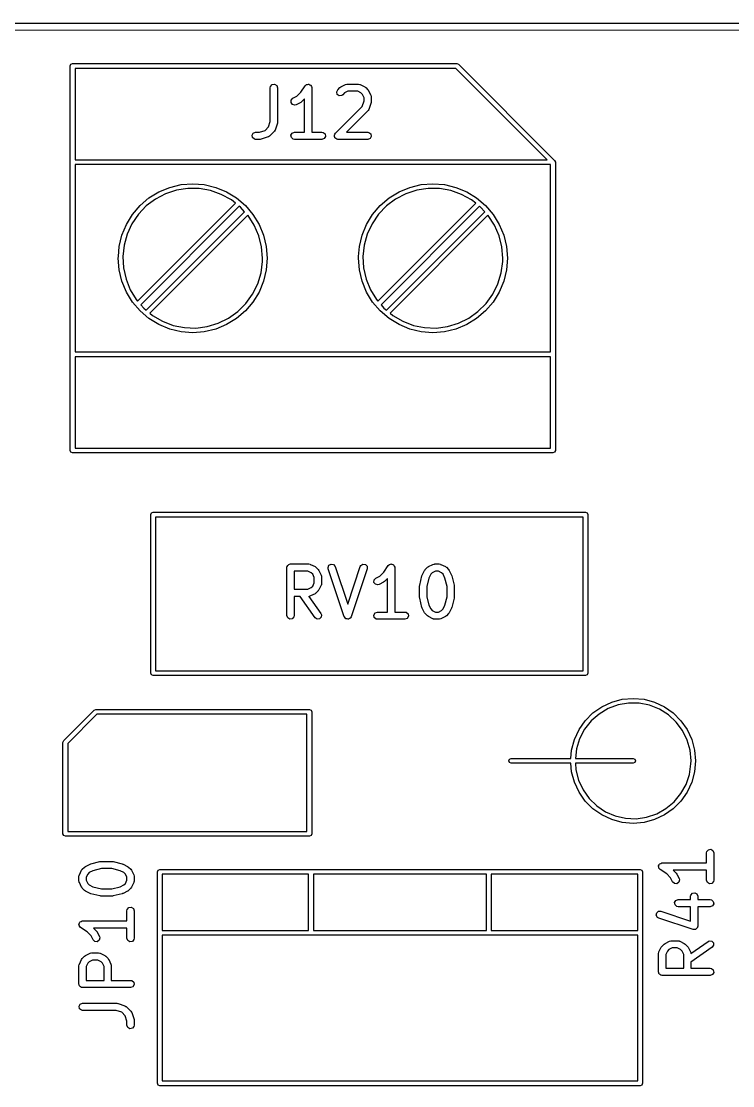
# Model space of a CAD drawing. Extents: x 10 to 287, y -200 to -10.
# Drawn here: x 170.9 to 185.71, y -58.83 to -36.68 of the extents above; entities that cross this region are included whole.
import ezdxf

# ---------------------------------------------------------------- set-up
doc = ezdxf.new("R2010")
doc.units = 0
doc.layers.add('BLACK', color=7, linetype='CONTINUOUS')

msp = doc.modelspace()

# ---------------------------------------------------------------- linework, layer by layer
at = {"layer": 'BLACK', "linetype": 'CONTINUOUS'}
for p, q in [((33.4913, -36.6809), (206.846, -36.7288)), ((206.771, -36.8788), (33.5663, -36.8309)), ((171.915, -37.611), (171.93, -37.5757)), ((171.915, -45.611), (171.915, -37.611)), ((171.93, -37.5757), (171.965, -37.561)), ((171.965, -37.561), (179.965, -37.561)), ((179.965, -37.561), (180, -37.5757)), ((180, -37.5757), (182, -39.5757)), ((172.015, -37.661), (172.015, -39.561)), ((179.944, -37.661), (172.015, -37.661)), ((181.844, -39.561), (179.944, -37.661)), ((176.08, -38.0634), (176.085, -38.0378)), ((176.08, -38.7655), (176.08, -38.0634)), ((176.085, -38.0378), (176.118, -37.9985)), ((176.118, -37.9985), (176.168, -37.9896)), ((176.168, -37.9896), (176.213, -38.0152)), ((176.213, -38.0152), (176.23, -38.0634)), ((176.23, -38.0634), (176.23, -38.7777)), ((176.716, -38.1585), (176.807, -38.0218)), ((176.807, -38.0218), (176.825, -38.003)), ((176.825, -38.003), (176.829, -38.0018)), ((176.829, -38.0018), (176.832, -37.9985)), ((176.832, -37.9985), (176.854, -37.9947)), ((176.854, -37.9947), (176.875, -37.9886)), ((176.875, -37.9886), (176.879, -37.9903)), ((176.879, -37.9903), (176.883, -37.9896)), ((176.883, -37.9896), (176.902, -38.0004)), ((176.902, -38.0004), (176.922, -38.0092)), ((176.922, -38.0092), (176.923, -38.0131)), ((176.923, -38.0131), (176.927, -38.0152)), ((176.927, -38.0152), (176.935, -38.0357)), ((176.935, -38.0357), (176.944, -38.0552)), ((176.944, -38.0552), (176.943, -38.0594)), ((176.943, -38.0594), (176.945, -38.0634)), ((176.945, -38.0634), (176.945, -38.9884)), ((177.483, -38.1056), (177.531, -38.058)), ((177.531, -38.058), (177.549, -38.0452)), ((177.549, -38.0452), (177.551, -38.044)), ((177.551, -38.044), (177.646, -37.9963)), ((177.646, -37.9963), (177.671, -37.9889)), ((177.671, -37.9889), (177.675, -37.99)), ((177.675, -37.99), (177.679, -37.9884)), ((177.679, -37.9884), (177.917, -37.9884)), ((177.917, -37.9884), (177.943, -37.9929)), ((177.943, -37.9929), (177.946, -37.9958)), ((177.946, -37.9958), (177.951, -37.9963)), ((177.951, -37.9963), (178.046, -38.044)), ((178.046, -38.044), (178.064, -38.0573)), ((178.064, -38.0573), (178.066, -38.058)), ((178.066, -38.058), (178.113, -38.1056)), ((176.515, -38.3193), (176.551, -38.2821)), ((176.551, -38.2821), (176.635, -38.2399)), ((176.635, -38.2399), (176.716, -38.1585)), ((176.795, -38.2921), (176.732, -38.3546)), ((176.795, -38.9884), (176.795, -38.2921)), ((177.462, -38.1521), (177.483, -38.1056)), ((177.475, -38.2017), (177.462, -38.1521)), ((177.517, -38.2311), (177.475, -38.2017)), ((177.568, -38.2266), (177.517, -38.2311)), ((177.589, -38.2117), (177.568, -38.2266)), ((177.628, -38.1727), (177.589, -38.2117)), ((177.697, -38.1384), (177.628, -38.1727)), ((177.9, -38.1384), (177.697, -38.1384)), ((177.968, -38.1727), (177.9, -38.1384)), ((177.999, -38.2031), (177.968, -38.1727)), ((178.033, -38.2716), (177.999, -38.2031)), ((178.033, -38.337), (178.033, -38.2716)), ((178.113, -38.1056), (178.126, -38.124)), ((178.126, -38.124), (178.127, -38.1251)), ((178.127, -38.1251), (178.175, -38.2204)), ((178.175, -38.2204), (178.182, -38.2453)), ((178.182, -38.2453), (178.181, -38.2497)), ((178.181, -38.2497), (178.183, -38.2539)), ((178.183, -38.2539), (178.183, -38.3491)), ((176.512, -38.3705), (176.515, -38.3193)), ((176.543, -38.4117), (176.512, -38.3705)), ((176.593, -38.4236), (176.543, -38.4117)), ((176.618, -38.4162), (176.593, -38.4236)), ((176.713, -38.3686), (176.618, -38.4162)), ((176.714, -38.3674), (176.713, -38.3686)), ((176.732, -38.3546), (176.714, -38.3674)), ((177.436, -39.0104), (177.995, -38.4515)), ((177.995, -38.4515), (178.033, -38.337)), ((178.119, -38.5386), (178.115, -38.541)), ((178.131, -38.5157), (178.119, -38.5386)), ((178.179, -38.3729), (178.131, -38.5157)), ((178.183, -38.3491), (178.179, -38.3712)), ((178.179, -38.3712), (178.179, -38.3729)), ((178.113, -38.545), (177.67, -38.9884)), ((178.115, -38.541), (178.113, -38.545)), ((175.858, -38.9884), (175.972, -38.9503)), ((175.972, -38.9503), (176.042, -38.8801)), ((176.042, -38.8801), (176.08, -38.7655)), ((176.161, -38.9736), (176.066, -39.0688)), ((176.163, -38.9695), (176.161, -38.9736)), ((176.167, -38.9672), (176.163, -38.9695)), ((176.179, -38.9443), (176.167, -38.9672)), ((176.227, -38.8014), (176.179, -38.9443)), ((176.23, -38.7777), (176.227, -38.7998)), ((176.227, -38.7998), (176.227, -38.8014)), ((175.701, -39.0504), (175.726, -39.006)), ((175.71, -39.1009), (175.701, -39.0504)), ((175.749, -39.1339), (175.71, -39.1009)), ((175.726, -39.006), (175.775, -38.9884)), ((175.775, -39.1384), (175.749, -39.1339)), ((175.775, -38.9884), (175.858, -38.9884)), ((175.87, -39.1384), (175.775, -39.1384)), ((175.871, -39.1379), (175.87, -39.1384)), ((175.893, -39.1346), (175.871, -39.1379)), ((176.036, -39.087), (175.893, -39.1346)), ((176.04, -39.0842), (176.036, -39.087)), ((176.044, -39.0838), (176.04, -39.0842)), ((176.066, -39.0688), (176.044, -39.0838)), ((176.51, -39.0504), (176.536, -39.006)), ((176.519, -39.1009), (176.51, -39.0504)), ((176.558, -39.1339), (176.519, -39.1009)), ((176.536, -39.006), (176.584, -38.9884)), ((176.584, -39.1384), (176.558, -39.1339)), ((176.584, -38.9884), (176.795, -38.9884)), ((177.155, -39.1384), (176.584, -39.1384)), ((176.945, -38.9884), (177.155, -38.9884)), ((177.155, -38.9884), (177.181, -38.9929)), ((177.204, -39.1209), (177.155, -39.1384)), ((177.181, -38.9929), (177.22, -39.0259)), ((177.229, -39.0764), (177.204, -39.1209)), ((177.22, -39.0259), (177.229, -39.0764)), ((177.414, -39.0569), (177.416, -39.0538)), ((177.42, -39.0787), (177.414, -39.0569)), ((177.415, -39.0504), (177.426, -39.0308)), ((177.416, -39.0538), (177.415, -39.0504)), ((177.424, -39.1009), (177.42, -39.0787)), ((177.426, -39.1031), (177.424, -39.1009)), ((177.426, -39.0308), (177.436, -39.0104)), ((177.427, -39.1064), (177.426, -39.1031)), ((177.446, -39.1194), (177.427, -39.1064)), ((177.463, -39.1339), (177.446, -39.1194)), ((177.468, -39.1347), (177.463, -39.1339)), ((177.469, -39.1359), (177.468, -39.1347)), ((177.473, -39.1356), (177.469, -39.1359)), ((177.489, -39.1384), (177.473, -39.1356)), ((178.108, -39.1384), (177.489, -39.1384)), ((177.67, -38.9884), (178.108, -38.9884)), ((178.108, -38.9884), (178.134, -38.9929)), ((178.156, -39.1209), (178.108, -39.1384)), ((178.134, -38.9929), (178.173, -39.0259)), ((178.182, -39.0764), (178.156, -39.1209)), ((178.173, -39.0259), (178.182, -39.0764)), ((172.015, -39.561), (181.844, -39.561)), ((182, -39.5757), (182.015, -39.611)), ((182.015, -39.611), (182.015, -45.611)), ((172.015, -39.661), (172.015, -43.561)), ((181.915, -39.661), (172.015, -39.661)), ((181.915, -43.561), (181.915, -39.661)), ((173.986, -40.1369), (174.223, -40.0801)), ((174.223, -40.0801), (174.465, -40.061)), ((174.465, -40.061), (174.707, -40.0801)), ((174.707, -40.0801), (174.944, -40.1369)), ((178.986, -40.1369), (179.223, -40.0801)), ((179.223, -40.0801), (179.465, -40.061)), ((179.465, -40.061), (179.707, -40.0801)), ((179.707, -40.0801), (179.944, -40.1369)), ((173.554, -40.3571), (173.761, -40.23)), ((173.901, -40.2698), (173.69, -40.3799)), ((173.761, -40.23), (173.986, -40.1369)), ((174.128, -40.1957), (173.901, -40.2698)), ((174.364, -40.1596), (174.128, -40.1957)), ((174.602, -40.1625), (174.364, -40.1596)), ((174.837, -40.2043), (174.602, -40.1625)), ((175.061, -40.2839), (174.837, -40.2043)), ((174.944, -40.1369), (175.169, -40.23)), ((175.27, -40.3992), (175.061, -40.2839)), ((175.169, -40.23), (175.376, -40.3571)), ((178.554, -40.3571), (178.761, -40.23)), ((178.901, -40.2698), (178.69, -40.3799)), ((178.761, -40.23), (178.986, -40.1369)), ((179.128, -40.1957), (178.901, -40.2698)), ((179.364, -40.1596), (179.128, -40.1957)), ((179.602, -40.1625), (179.364, -40.1596)), ((179.837, -40.2043), (179.602, -40.1625)), ((180.061, -40.2839), (179.837, -40.2043)), ((179.944, -40.1369), (180.169, -40.23)), ((180.27, -40.3992), (180.061, -40.2839)), ((180.169, -40.23), (180.376, -40.3571)), ((173.211, -40.7), (173.369, -40.515)), ((173.319, -42.5031), (175.355, -40.4662)), ((173.499, -40.523), (173.334, -40.6954)), ((173.369, -40.515), (173.554, -40.3571)), ((175.434, -40.5286), (173.385, -42.5789)), ((173.69, -40.3799), (173.499, -40.523)), ((175.355, -40.4662), (175.27, -40.3992)), ((175.376, -40.3571), (175.561, -40.515)), ((175.457, -40.5469), (175.434, -40.5286)), ((175.561, -40.515), (175.719, -40.7)), ((178.211, -40.7), (178.369, -40.515)), ((178.319, -42.5031), (180.356, -40.4667)), ((178.499, -40.523), (178.334, -40.6954)), ((178.369, -40.515), (178.554, -40.3571)), ((180.435, -40.5291), (178.385, -42.5789)), ((178.69, -40.3799), (178.499, -40.523)), ((180.356, -40.4667), (180.27, -40.3992)), ((180.376, -40.3571), (180.561, -40.515)), ((180.457, -40.5469), (180.435, -40.5291)), ((180.561, -40.515), (180.719, -40.7)), ((173.084, -40.9074), (173.211, -40.7)), ((173.334, -40.6954), (173.2, -40.8924)), ((173.497, -42.6917), (175.545, -40.6428)), ((175.612, -40.7169), (173.574, -42.7559)), ((175.545, -40.6428), (175.457, -40.5469)), ((175.618, -40.7233), (175.612, -40.7169)), ((175.747, -40.9235), (175.618, -40.7233)), ((175.719, -40.7), (175.846, -40.9074)), ((178.084, -40.9074), (178.211, -40.7)), ((178.334, -40.6954), (178.2, -40.8924)), ((178.497, -42.6917), (180.545, -40.6433)), ((180.612, -40.7174), (178.574, -42.7559)), ((180.545, -40.6433), (180.457, -40.5469)), ((180.618, -40.7233), (180.612, -40.7174)), ((180.747, -40.9235), (180.618, -40.7233)), ((180.719, -40.7), (180.846, -40.9074)), ((172.991, -41.1321), (173.084, -40.9074)), ((173.2, -40.8924), (173.1, -41.1086)), ((175.842, -41.1422), (175.747, -40.9235)), ((175.846, -40.9074), (175.939, -41.1321)), ((177.991, -41.1321), (178.084, -40.9074)), ((178.2, -40.8924), (178.1, -41.1086)), ((180.842, -41.1422), (180.747, -40.9235)), ((180.846, -40.9074), (180.939, -41.1321)), ((172.934, -41.3686), (172.991, -41.1321)), ((173.1, -41.1086), (173.036, -41.3384)), ((175.9, -41.3734), (175.842, -41.1422)), ((175.939, -41.1321), (175.996, -41.3686)), ((177.934, -41.3686), (177.991, -41.1321)), ((178.1, -41.1086), (178.036, -41.3384)), ((180.9, -41.3734), (180.842, -41.1422)), ((180.939, -41.1321), (180.996, -41.3686)), ((172.918, -41.5755), (172.934, -41.3686)), ((173.036, -41.3384), (173.01, -41.5755)), ((175.92, -41.611), (175.9, -41.3734)), ((175.996, -41.3686), (176.015, -41.611)), ((177.918, -41.5755), (177.934, -41.3686)), ((178.036, -41.3384), (178.01, -41.5755)), ((180.92, -41.611), (180.9, -41.3734)), ((180.996, -41.3686), (181.015, -41.611)), ((172.915, -41.611), (172.918, -41.5755)), ((172.934, -41.8535), (172.915, -41.611)), ((173.01, -41.5755), (173.024, -41.8135)), ((175.918, -41.6821), (175.92, -41.611)), ((176.015, -41.611), (175.996, -41.8535)), ((177.915, -41.611), (177.918, -41.5755)), ((177.934, -41.8535), (177.915, -41.611)), ((178.01, -41.5755), (178.024, -41.8135)), ((180.918, -41.6821), (180.92, -41.611)), ((181.015, -41.611), (180.996, -41.8535)), ((172.991, -42.09), (172.934, -41.8535)), ((173.024, -41.8135), (173.077, -42.0461)), ((175.887, -41.9185), (175.918, -41.6821)), ((175.996, -41.8535), (175.939, -42.09)), ((177.991, -42.09), (177.934, -41.8535)), ((178.024, -41.8135), (178.077, -42.0461)), ((180.887, -41.9185), (180.918, -41.6821)), ((180.996, -41.8535), (180.939, -42.09)), ((173.077, -42.0461), (173.166, -42.2671)), ((175.818, -42.1467), (175.887, -41.9185)), ((178.077, -42.0461), (178.166, -42.2671)), ((180.818, -42.1467), (180.887, -41.9185)), ((173.084, -42.3147), (172.991, -42.09)), ((173.166, -42.2671), (173.291, -42.4704)), ((175.712, -42.3604), (175.818, -42.1467)), ((175.939, -42.09), (175.846, -42.3147)), ((178.084, -42.3147), (177.991, -42.09)), ((178.166, -42.2671), (178.291, -42.4704)), ((180.712, -42.3604), (180.818, -42.1467)), ((180.939, -42.09), (180.846, -42.3147)), ((173.211, -42.5221), (173.084, -42.3147)), ((173.369, -42.7071), (173.211, -42.5221)), ((173.291, -42.4704), (173.319, -42.5031)), ((175.719, -42.5221), (175.561, -42.7071)), ((175.573, -42.554), (175.712, -42.3604)), ((175.846, -42.3147), (175.719, -42.5221)), ((178.211, -42.5221), (178.084, -42.3147)), ((178.369, -42.7071), (178.211, -42.5221)), ((178.291, -42.4704), (178.319, -42.5031)), ((180.719, -42.5221), (180.561, -42.7071)), ((180.573, -42.554), (180.712, -42.3604)), ((180.846, -42.3147), (180.719, -42.5221)), ((173.554, -42.865), (173.369, -42.7071)), ((173.385, -42.5789), (173.447, -42.6506)), ((173.447, -42.6506), (173.497, -42.6917)), ((175.21, -42.8608), (175.404, -42.7223)), ((175.561, -42.7071), (175.376, -42.865)), ((175.404, -42.7223), (175.573, -42.554)), ((178.554, -42.865), (178.369, -42.7071)), ((178.385, -42.5789), (178.447, -42.6506)), ((178.447, -42.6506), (178.497, -42.6917)), ((180.21, -42.8608), (180.404, -42.7223)), ((180.561, -42.7071), (180.376, -42.865)), ((180.404, -42.7223), (180.573, -42.554)), ((173.761, -42.9921), (173.554, -42.865)), ((173.574, -42.7559), (173.63, -42.8029)), ((173.63, -42.8029), (173.836, -42.9232)), ((173.836, -42.9232), (174.059, -43.0082)), ((174.768, -43.0342), (174.996, -42.9657)), ((174.996, -42.9657), (175.21, -42.8608)), ((175.376, -42.865), (175.169, -42.9921)), ((178.761, -42.9921), (178.554, -42.865)), ((178.574, -42.7559), (178.63, -42.8029)), ((178.63, -42.8029), (178.836, -42.9232)), ((178.836, -42.9232), (179.059, -43.0082)), ((179.768, -43.0342), (179.996, -42.9657)), ((179.996, -42.9657), (180.21, -42.8608)), ((180.376, -42.865), (180.169, -42.9921)), ((173.986, -43.0852), (173.761, -42.9921)), ((174.223, -43.142), (173.986, -43.0852)), ((174.059, -43.0082), (174.293, -43.0558)), ((174.465, -43.161), (174.223, -43.142)), ((174.293, -43.0558), (174.531, -43.0645)), ((174.707, -43.142), (174.465, -43.161)), ((174.531, -43.0645), (174.768, -43.0342)), ((174.944, -43.0852), (174.707, -43.142)), ((175.169, -42.9921), (174.944, -43.0852)), ((178.986, -43.0852), (178.761, -42.9921)), ((179.223, -43.142), (178.986, -43.0852)), ((179.059, -43.0082), (179.293, -43.0558)), ((179.465, -43.161), (179.223, -43.142)), ((179.293, -43.0558), (179.531, -43.0645)), ((179.707, -43.142), (179.465, -43.161)), ((179.531, -43.0645), (179.768, -43.0342)), ((179.944, -43.0852), (179.707, -43.142)), ((180.169, -42.9921), (179.944, -43.0852)), ((172.015, -43.561), (181.915, -43.561)), ((172.015, -43.661), (172.015, -45.561)), ((181.915, -43.661), (172.015, -43.661)), ((181.915, -45.561), (181.915, -43.661)), ((171.93, -45.6464), (171.915, -45.611)), ((172.015, -45.561), (181.915, -45.561)), ((182.015, -45.611), (182, -45.6464)), ((171.965, -45.661), (171.93, -45.6464)), ((181.965, -45.661), (171.965, -45.661)), ((182, -45.6464), (181.965, -45.661)), ((173.594, -46.946), (173.609, -46.9107)), ((173.594, -50.246), (173.594, -46.946)), ((173.609, -46.9107), (173.644, -46.896)), ((173.644, -46.896), (182.644, -46.896)), ((182.644, -46.896), (182.679, -46.9107)), ((182.679, -46.9107), (182.694, -46.946)), ((182.694, -46.946), (182.694, -50.246)), ((173.694, -46.996), (173.694, -50.196)), ((182.594, -46.996), (173.694, -46.996)), ((182.594, -50.196), (182.594, -46.996)), ((176.426, -48.0484), (176.428, -48.0387)), ((176.426, -49.0484), (176.426, -48.0484)), ((176.427, -48.0354), (176.429, -48.0325)), ((176.428, -48.0387), (176.427, -48.0354)), ((176.429, -48.0325), (176.431, -48.0228)), ((176.431, -48.0228), (176.443, -48.0078)), ((176.443, -48.0078), (176.453, -47.991)), ((176.453, -47.991), (176.459, -47.9887)), ((176.459, -47.9887), (176.464, -47.9835)), ((176.464, -47.9835), (176.483, -47.9801)), ((176.483, -47.9801), (176.501, -47.9734)), ((176.501, -47.9734), (176.882, -47.9734)), ((176.882, -47.9734), (176.908, -47.9779)), ((176.908, -47.9779), (176.911, -47.9808)), ((176.911, -47.9808), (176.916, -47.9813)), ((176.916, -47.9813), (177.011, -48.029)), ((177.011, -48.029), (177.029, -48.0423)), ((177.029, -48.0423), (177.03, -48.043)), ((177.03, -48.043), (177.078, -48.0906)), ((177.283, -48.0464), (177.302, -47.9987)), ((177.287, -48.0721), (177.283, -48.0464)), ((177.302, -47.9987), (177.347, -47.9742)), ((177.347, -47.9742), (177.397, -47.9845)), ((177.397, -47.9845), (177.429, -48.0247)), ((177.429, -48.0247), (177.691, -48.8113)), ((177.691, -48.8113), (177.954, -48.0247)), ((177.954, -48.0247), (177.966, -48.0018)), ((177.966, -48.0018), (178.01, -47.9749)), ((178.01, -47.9749), (178.061, -47.9825)), ((178.061, -47.9825), (178.095, -48.0209)), ((178.095, -48.0209), (178.096, -48.0721)), ((178.443, -48.1435), (178.534, -48.0068)), ((178.534, -48.0068), (178.552, -47.988)), ((178.552, -47.988), (178.556, -47.9868)), ((178.556, -47.9868), (178.559, -47.9835)), ((178.559, -47.9835), (178.58, -47.9797)), ((178.58, -47.9797), (178.601, -47.9736)), ((178.601, -47.9736), (178.605, -47.9753)), ((178.605, -47.9753), (178.609, -47.9746)), ((178.609, -47.9746), (178.628, -47.9854)), ((178.628, -47.9854), (178.648, -47.9942)), ((178.648, -47.9942), (178.65, -47.9981)), ((178.65, -47.9981), (178.654, -48.0002)), ((178.654, -48.0002), (178.661, -48.0207)), ((178.661, -48.0207), (178.671, -48.0402)), ((178.671, -48.0402), (178.67, -48.0444)), ((178.67, -48.0444), (178.671, -48.0484)), ((178.671, -48.0484), (178.671, -48.9734)), ((179.305, -48.0906), (179.353, -48.043)), ((179.353, -48.043), (179.371, -48.0302)), ((179.371, -48.0302), (179.372, -48.029)), ((179.372, -48.029), (179.467, -47.9813)), ((179.467, -47.9813), (179.492, -47.9739)), ((179.492, -47.9739), (179.497, -47.975)), ((179.497, -47.975), (179.501, -47.9734)), ((179.501, -47.9734), (179.596, -47.9734)), ((179.596, -47.9734), (179.622, -47.9779)), ((179.622, -47.9779), (179.625, -47.9808)), ((179.625, -47.9808), (179.63, -47.9813)), ((179.63, -47.9813), (179.725, -48.029)), ((179.725, -48.029), (179.743, -48.0423)), ((179.743, -48.0423), (179.745, -48.043)), ((179.745, -48.043), (179.792, -48.0906)), ((176.576, -48.1234), (176.576, -48.4972)), ((176.864, -48.1234), (176.576, -48.1234)), ((176.933, -48.1577), (176.864, -48.1234)), ((176.963, -48.1881), (176.933, -48.1577)), ((176.997, -48.2566), (176.963, -48.1881)), ((176.997, -48.3641), (176.997, -48.2566)), ((177.078, -48.0906), (177.091, -48.109)), ((177.091, -48.109), (177.092, -48.1101)), ((177.092, -48.1101), (177.14, -48.2054)), ((177.14, -48.2054), (177.147, -48.2303)), ((177.147, -48.2303), (177.146, -48.2347)), ((177.146, -48.2347), (177.147, -48.2389)), ((177.147, -48.2389), (177.147, -48.3818)), ((177.62, -49.0721), (177.287, -48.0721)), ((178.096, -48.0721), (177.763, -49.0721)), ((178.242, -48.3043), (178.277, -48.2671)), ((178.277, -48.2671), (178.361, -48.2249)), ((178.361, -48.2249), (178.443, -48.1435)), ((178.521, -48.2771), (178.459, -48.3396)), ((178.521, -48.9734), (178.521, -48.2771)), ((179.19, -48.4112), (179.238, -48.2207)), ((179.238, -48.2207), (179.243, -48.2089)), ((179.243, -48.2054), (179.291, -48.1101)), ((179.243, -48.2089), (179.243, -48.2054)), ((179.291, -48.1101), (179.304, -48.0921)), ((179.304, -48.0921), (179.305, -48.0906)), ((179.381, -48.2651), (179.338, -48.4386)), ((179.42, -48.1881), (179.381, -48.2651)), ((179.45, -48.1577), (179.42, -48.1881)), ((179.519, -48.1234), (179.45, -48.1577)), ((179.579, -48.1234), (179.519, -48.1234)), ((179.647, -48.1577), (179.579, -48.1234)), ((179.677, -48.1881), (179.647, -48.1577)), ((179.716, -48.2651), (179.677, -48.1881)), ((179.759, -48.4386), (179.716, -48.2651)), ((179.792, -48.0906), (179.805, -48.109)), ((179.805, -48.109), (179.806, -48.1101)), ((179.806, -48.1101), (179.854, -48.2054)), ((179.854, -48.2054), (179.857, -48.2178)), ((179.857, -48.2178), (179.859, -48.2207)), ((179.859, -48.2207), (179.907, -48.4112)), ((176.576, -48.4972), (176.864, -48.4972)), ((176.864, -48.4972), (176.933, -48.463)), ((176.933, -48.463), (176.963, -48.4326)), ((176.963, -48.4326), (176.997, -48.3641)), ((177.14, -48.4153), (177.092, -48.5105)), ((177.143, -48.4074), (177.14, -48.4108)), ((177.14, -48.4108), (177.14, -48.4153)), ((177.147, -48.3818), (177.143, -48.4074)), ((178.239, -48.3555), (178.242, -48.3043)), ((178.269, -48.3967), (178.239, -48.3555)), ((178.319, -48.4086), (178.269, -48.3967)), ((178.344, -48.4012), (178.319, -48.4086)), ((178.439, -48.3536), (178.344, -48.4012)), ((178.44, -48.3524), (178.439, -48.3536)), ((178.459, -48.3396), (178.44, -48.3524)), ((179.188, -48.4294), (179.191, -48.4146)), ((179.188, -48.6675), (179.188, -48.4294)), ((179.191, -48.4146), (179.19, -48.4112)), ((179.338, -48.4386), (179.338, -48.6582)), ((179.759, -48.6582), (179.759, -48.4386)), ((179.907, -48.4112), (179.908, -48.4261)), ((179.908, -48.4261), (179.909, -48.4294)), ((179.909, -48.4294), (179.909, -48.6675)), ((176.7, -48.6472), (176.576, -48.6472)), ((176.576, -48.6472), (176.576, -49.0484)), ((177.011, -49.0914), (176.7, -48.6472)), ((176.886, -48.6457), (176.883, -48.6469)), ((176.883, -48.6469), (177.134, -49.0054)), ((176.891, -48.6467), (176.886, -48.6457)), ((176.916, -48.6393), (176.891, -48.6467)), ((177.011, -48.5917), (176.916, -48.6393)), ((177.012, -48.5905), (177.011, -48.5917)), ((177.03, -48.5776), (177.012, -48.5905)), ((177.078, -48.53), (177.03, -48.5776)), ((177.079, -48.5285), (177.078, -48.53)), ((177.092, -48.5105), (177.079, -48.5285)), ((179.189, -48.6707), (179.188, -48.6675)), ((179.19, -48.6857), (179.189, -48.6707)), ((179.238, -48.8761), (179.19, -48.6857)), ((179.338, -48.6582), (179.381, -48.8318)), ((179.716, -48.8318), (179.759, -48.6582)), ((179.907, -48.6857), (179.859, -48.8761)), ((179.909, -48.6675), (179.907, -48.6822)), ((179.907, -48.6822), (179.907, -48.6857)), ((179.24, -48.8791), (179.238, -48.8761)), ((179.243, -48.8915), (179.24, -48.8791)), ((179.291, -48.9867), (179.243, -48.8915)), ((179.381, -48.8318), (179.42, -48.9088)), ((179.42, -48.9088), (179.45, -48.9392)), ((179.45, -48.9392), (179.519, -48.9734)), ((179.579, -48.9734), (179.647, -48.9392)), ((179.647, -48.9392), (179.677, -48.9088)), ((179.677, -48.9088), (179.716, -48.8318)), ((179.854, -48.8915), (179.806, -48.9867)), ((179.859, -48.8761), (179.854, -48.888)), ((179.854, -48.888), (179.854, -48.8915)), ((176.444, -49.0966), (176.426, -49.0484)), ((176.488, -49.1223), (176.444, -49.0966)), ((176.539, -49.1134), (176.488, -49.1223)), ((176.571, -49.0741), (176.539, -49.1134)), ((176.576, -49.0484), (176.571, -49.0741)), ((177.053, -49.1209), (177.011, -49.0914)), ((177.104, -49.1164), (177.053, -49.1209)), ((177.14, -49.0801), (177.104, -49.1164)), ((177.134, -49.0054), (177.145, -49.029)), ((177.145, -49.029), (177.14, -49.0801)), ((177.622, -49.0738), (177.62, -49.0721)), ((177.622, -49.076), (177.622, -49.0738)), ((177.637, -49.0937), (177.622, -49.076)), ((177.652, -49.1123), (177.637, -49.0937)), ((177.654, -49.1128), (177.652, -49.1123)), ((177.656, -49.1144), (177.654, -49.1128)), ((177.679, -49.1179), (177.656, -49.1144)), ((177.702, -49.1226), (177.679, -49.1179)), ((177.704, -49.1216), (177.702, -49.1226)), ((177.707, -49.1219), (177.704, -49.1216)), ((177.727, -49.1095), (177.707, -49.1219)), ((177.748, -49.0982), (177.727, -49.1095)), ((177.75, -49.095), (177.748, -49.0962)), ((177.748, -49.0962), (177.748, -49.0982)), ((177.763, -49.0721), (177.75, -49.095)), ((178.237, -49.0354), (178.262, -48.991)), ((178.246, -49.0859), (178.237, -49.0354)), ((178.285, -49.1189), (178.246, -49.0859)), ((178.262, -48.991), (178.311, -48.9734)), ((178.311, -49.1234), (178.285, -49.1189)), ((178.311, -48.9734), (178.521, -48.9734)), ((178.882, -49.1234), (178.311, -49.1234)), ((178.671, -48.9734), (178.882, -48.9734)), ((178.882, -48.9734), (178.908, -48.9779)), ((178.93, -49.1059), (178.882, -49.1234)), ((178.908, -48.9779), (178.947, -49.0109)), ((178.956, -49.0614), (178.93, -49.1059)), ((178.947, -49.0109), (178.956, -49.0614)), ((179.292, -48.9879), (179.291, -48.9867)), ((179.305, -49.0062), (179.292, -48.9879)), ((179.353, -49.0538), (179.305, -49.0062)), ((179.354, -49.0545), (179.353, -49.0538)), ((179.372, -49.0679), (179.354, -49.0545)), ((179.467, -49.1155), (179.372, -49.0679)), ((179.472, -49.116), (179.467, -49.1155)), ((179.475, -49.1189), (179.472, -49.116)), ((179.501, -49.1234), (179.475, -49.1189)), ((179.596, -49.1234), (179.501, -49.1234)), ((179.519, -48.9734), (179.579, -48.9734)), ((179.6, -49.1219), (179.596, -49.1234)), ((179.605, -49.1229), (179.6, -49.1219)), ((179.63, -49.1155), (179.605, -49.1229)), ((179.725, -49.0679), (179.63, -49.1155)), ((179.726, -49.0667), (179.725, -49.0679)), ((179.745, -49.0538), (179.726, -49.0667)), ((179.792, -49.0062), (179.745, -49.0538)), ((179.793, -49.0047), (179.792, -49.0062)), ((179.806, -48.9867), (179.793, -49.0047)), ((173.609, -50.2814), (173.594, -50.246)), ((173.694, -50.196), (182.594, -50.196)), ((182.694, -50.246), (182.679, -50.2814)), ((173.644, -50.296), (173.609, -50.2814)), ((182.644, -50.296), (173.644, -50.296)), ((182.679, -50.2814), (182.644, -50.296)), ((182.984, -50.9442), (183.189, -50.8484)), ((183.322, -50.9059), (183.115, -50.9823)), ((183.189, -50.8484), (183.408, -50.7897)), ((183.539, -50.8686), (183.322, -50.9059)), ((183.408, -50.7897), (183.634, -50.77)), ((183.76, -50.8715), (183.539, -50.8686)), ((183.634, -50.77), (183.86, -50.7897)), ((183.976, -50.9145), (183.76, -50.8715)), ((183.86, -50.7897), (184.078, -50.8484)), ((184.181, -50.9962), (183.976, -50.9145)), ((184.078, -50.8484), (184.284, -50.9442)), ((171.779, -51.6496), (172.414, -51.0146)), ((172.47, -51.1), (171.864, -51.7057)), ((172.414, -51.0146), (172.449, -51)), ((172.449, -51), (176.894, -51)), ((176.844, -51.1), (172.47, -51.1)), ((176.844, -53.54), (176.844, -51.1)), ((176.894, -51), (176.929, -51.0146)), ((176.929, -51.0146), (176.944, -51.05)), ((176.944, -51.05), (176.944, -53.59)), ((182.638, -51.2344), (182.798, -51.0741)), ((182.926, -51.095), (182.76, -51.2404)), ((182.798, -51.0741), (182.984, -50.9442)), ((183.115, -50.9823), (182.926, -51.095)), ((184.368, -51.1139), (184.181, -50.9962)), ((184.284, -50.9442), (184.469, -51.0741)), ((184.529, -51.2636), (184.368, -51.1139)), ((184.469, -51.0741), (184.63, -51.2344)), ((182.508, -51.42), (182.638, -51.2344)), ((182.76, -51.2404), (182.623, -51.4136)), ((184.661, -51.4403), (184.529, -51.2636)), ((184.63, -51.2344), (184.76, -51.42)), ((182.412, -51.6254), (182.508, -51.42)), ((182.623, -51.4136), (182.52, -51.6088)), ((184.759, -51.6381), (184.661, -51.4403)), ((184.76, -51.42), (184.855, -51.6254)), ((171.764, -51.685), (171.779, -51.6496)), ((171.764, -53.59), (171.764, -51.685)), ((171.864, -51.7057), (171.864, -53.54)), ((182.354, -51.8443), (182.412, -51.6254)), ((182.455, -51.8194), (182.431, -52.02)), ((182.52, -51.6088), (182.455, -51.8194)), ((184.819, -51.8504), (184.759, -51.6381)), ((184.855, -51.6254), (184.914, -51.8443)), ((181.044, -52.07), (181.059, -52.0346)), ((181.059, -52.0346), (181.094, -52.02)), ((181.094, -52.02), (182.338, -52.02)), ((182.338, -52.02), (182.354, -51.8443)), ((182.431, -52.02), (183.634, -52.02)), ((183.634, -52.02), (183.669, -52.0346)), ((183.669, -52.0346), (183.684, -52.07)), ((184.839, -52.07), (184.819, -51.8504)), ((184.914, -51.8443), (184.934, -52.07)), ((181.059, -52.1054), (181.044, -52.07)), ((181.094, -52.12), (181.059, -52.1054)), ((182.338, -52.12), (181.094, -52.12)), ((182.354, -52.2957), (182.338, -52.12)), ((183.634, -52.12), (182.434, -52.12)), ((182.434, -52.12), (182.444, -52.2585)), ((182.444, -52.2585), (182.498, -52.4723)), ((183.669, -52.1054), (183.634, -52.12)), ((183.684, -52.07), (183.669, -52.1054)), ((184.806, -52.3513), (184.837, -52.1331)), ((184.837, -52.1331), (184.839, -52.07)), ((184.934, -52.07), (184.914, -52.2957)), ((182.412, -52.5146), (182.354, -52.2957)), ((182.498, -52.4723), (182.59, -52.6726)), ((184.735, -52.5602), (184.806, -52.3513)), ((184.914, -52.2957), (184.855, -52.5146)), ((182.508, -52.72), (182.412, -52.5146)), ((182.59, -52.6726), (182.717, -52.8527)), ((184.627, -52.7526), (184.735, -52.5602)), ((184.855, -52.5146), (184.76, -52.72)), ((182.638, -52.9056), (182.508, -52.72)), ((182.798, -53.0659), (182.638, -52.9056)), ((182.717, -52.8527), (182.875, -53.0066)), ((184.316, -53.0632), (184.486, -52.9222)), ((184.63, -52.9056), (184.469, -53.0659)), ((184.486, -52.9222), (184.627, -52.7526)), ((184.76, -52.72), (184.63, -52.9056)), ((182.984, -53.1958), (182.798, -53.0659)), ((182.875, -53.0066), (183.059, -53.1291)), ((183.059, -53.1291), (183.261, -53.2162)), ((184.124, -53.171), (184.316, -53.0632)), ((184.469, -53.0659), (184.284, -53.1958)), ((183.189, -53.2916), (182.984, -53.1958)), ((183.408, -53.3502), (183.189, -53.2916)), ((183.261, -53.2162), (183.477, -53.2648)), ((183.634, -53.37), (183.408, -53.3502)), ((183.477, -53.2648), (183.697, -53.2735)), ((183.86, -53.3502), (183.634, -53.37)), ((183.697, -53.2735), (183.915, -53.2418)), ((184.078, -53.2916), (183.86, -53.3502)), ((183.915, -53.2418), (184.124, -53.171)), ((184.284, -53.1958), (184.078, -53.2916)), ((171.779, -53.6254), (171.764, -53.59)), ((171.864, -53.54), (176.844, -53.54)), ((176.944, -53.59), (176.929, -53.6254)), ((171.814, -53.64), (171.779, -53.6254)), ((176.894, -53.64), (171.814, -53.64)), ((176.929, -53.6254), (176.894, -53.64)), ((185.162, -53.9831), (185.167, -53.9574)), ((185.162, -54.1938), (185.162, -53.9831)), ((185.167, -53.9574), (185.2, -53.9181)), ((185.2, -53.9181), (185.25, -53.9092)), ((185.25, -53.9092), (185.295, -53.9349)), ((185.295, -53.9349), (185.312, -53.9831)), ((185.312, -53.9831), (185.312, -54.5545)), ((172.234, -54.2653), (172.329, -54.2177)), ((172.329, -54.2177), (172.342, -54.214)), ((172.342, -54.214), (172.345, -54.212)), ((172.345, -54.212), (172.535, -54.1644)), ((172.535, -54.1644), (172.55, -54.1633)), ((172.55, -54.1633), (172.553, -54.1621)), ((172.553, -54.1621), (172.791, -54.1621)), ((172.791, -54.1621), (172.806, -54.1647)), ((172.806, -54.1647), (172.81, -54.1644)), ((172.81, -54.1644), (173, -54.212)), ((173, -54.212), (173.012, -54.2173)), ((173.012, -54.2173), (173.015, -54.2177)), ((173.015, -54.2177), (173.111, -54.2653)), ((184.163, -54.264), (184.164, -54.26)), ((184.169, -54.2849), (184.163, -54.264)), ((184.164, -54.2558), (184.174, -54.2369)), ((184.164, -54.26), (184.164, -54.2558)), ((184.174, -54.2369), (184.183, -54.217)), ((184.183, -54.217), (184.187, -54.2151)), ((184.187, -54.2151), (184.189, -54.2114)), ((184.189, -54.2114), (184.21, -54.2039)), ((184.21, -54.2039), (184.229, -54.1943)), ((184.229, -54.1943), (184.233, -54.1953)), ((184.233, -54.1953), (184.237, -54.1938)), ((184.237, -54.1938), (185.162, -54.1938)), ((172.097, -54.4752), (172.102, -54.4496)), ((172.097, -54.5705), (172.097, -54.4752)), ((172.102, -54.4496), (172.105, -54.4462)), ((172.105, -54.4417), (172.153, -54.3465)), ((172.105, -54.4462), (172.105, -54.4417)), ((172.153, -54.3465), (172.166, -54.3285)), ((172.166, -54.3285), (172.167, -54.327)), ((172.167, -54.327), (172.215, -54.2793)), ((172.215, -54.2793), (172.233, -54.2665)), ((172.233, -54.2665), (172.234, -54.2653)), ((172.282, -54.4244), (172.247, -54.4929)), ((172.312, -54.394), (172.282, -54.4244)), ((172.389, -54.3555), (172.312, -54.394)), ((172.563, -54.3121), (172.389, -54.3555)), ((172.782, -54.3121), (172.563, -54.3121)), ((172.956, -54.3555), (172.782, -54.3121)), ((173.033, -54.394), (172.956, -54.3555)), ((173.063, -54.4244), (173.033, -54.394)), ((173.097, -54.4929), (173.063, -54.4244)), ((173.111, -54.2653), (173.129, -54.2787)), ((173.129, -54.2787), (173.13, -54.2793)), ((173.13, -54.2793), (173.178, -54.327)), ((173.178, -54.327), (173.191, -54.3453)), ((173.191, -54.3453), (173.192, -54.3465)), ((173.192, -54.3465), (173.239, -54.4417)), ((173.239, -54.4417), (173.247, -54.4667)), ((173.247, -54.4667), (173.246, -54.471)), ((173.246, -54.471), (173.247, -54.4752)), ((173.247, -54.4752), (173.247, -54.5705)), ((173.729, -54.3796), (173.744, -54.3443)), ((173.729, -58.7796), (173.729, -54.3796)), ((173.744, -54.3443), (173.779, -54.3296)), ((173.779, -54.3296), (183.779, -54.3296)), ((173.829, -54.4296), (173.829, -55.5996)), ((176.879, -54.4296), (173.829, -54.4296)), ((176.879, -55.5996), (176.879, -54.4296)), ((176.979, -54.4296), (176.979, -55.5996)), ((180.579, -54.4296), (176.979, -54.4296)), ((180.579, -55.5996), (180.579, -54.4296)), ((180.679, -54.4296), (180.679, -55.5996)), ((183.729, -54.4296), (180.679, -54.4296)), ((183.729, -55.5996), (183.729, -54.4296)), ((183.779, -54.3296), (183.814, -54.3443)), ((183.814, -54.3443), (183.829, -54.3796)), ((183.829, -54.3796), (183.829, -58.7796)), ((184.172, -54.3063), (184.169, -54.2849)), ((184.176, -54.3091), (184.172, -54.3063)), ((184.177, -54.3132), (184.176, -54.3091)), ((184.196, -54.3312), (184.177, -54.3132)), ((184.332, -54.4223), (184.196, -54.3312)), ((184.414, -54.5037), (184.332, -54.4223)), ((185.162, -54.3438), (184.466, -54.3438)), ((184.466, -54.3438), (184.529, -54.4063)), ((184.529, -54.4063), (184.541, -54.4246)), ((184.541, -54.4246), (184.543, -54.4257)), ((184.543, -54.4257), (184.59, -54.521)), ((185.162, -54.5545), (185.162, -54.3438)), ((172.099, -54.5747), (172.097, -54.5705)), ((172.098, -54.5791), (172.099, -54.5747)), ((172.105, -54.604), (172.098, -54.5791)), ((172.153, -54.6993), (172.105, -54.604)), ((172.154, -54.7004), (172.153, -54.6993)), ((172.167, -54.7187), (172.154, -54.7004)), ((172.247, -54.4929), (172.247, -54.5528)), ((172.247, -54.5528), (172.282, -54.6213)), ((172.282, -54.6213), (172.312, -54.6517)), ((172.312, -54.6517), (172.389, -54.6902)), ((172.389, -54.6902), (172.563, -54.7336)), ((172.782, -54.7336), (172.956, -54.6902)), ((172.956, -54.6902), (173.033, -54.6517)), ((173.033, -54.6517), (173.063, -54.6213)), ((173.063, -54.6213), (173.097, -54.5528)), ((173.097, -54.5528), (173.097, -54.4929)), ((173.192, -54.6993), (173.178, -54.7173)), ((173.239, -54.604), (173.192, -54.6993)), ((173.24, -54.5996), (173.239, -54.604)), ((173.243, -54.5961), (173.24, -54.5996)), ((173.247, -54.5705), (173.243, -54.5961)), ((184.456, -54.5881), (184.414, -54.5037)), ((184.493, -54.6233), (184.456, -54.5881)), ((184.544, -54.6264), (184.493, -54.6233)), ((184.586, -54.5958), (184.544, -54.6264)), ((184.598, -54.5459), (184.586, -54.5958)), ((184.59, -54.521), (184.598, -54.5459)), ((185.18, -54.6027), (185.162, -54.5545)), ((185.224, -54.6284), (185.18, -54.6027)), ((185.275, -54.6195), (185.224, -54.6284)), ((185.308, -54.5802), (185.275, -54.6195)), ((185.312, -54.5545), (185.308, -54.5802)), ((172.215, -54.7664), (172.167, -54.7187)), ((172.216, -54.7671), (172.215, -54.7664)), ((172.234, -54.7804), (172.216, -54.7671)), ((172.329, -54.828), (172.234, -54.7804)), ((172.333, -54.8284), (172.329, -54.828)), ((172.345, -54.8337), (172.333, -54.8284)), ((172.535, -54.8813), (172.345, -54.8337)), ((172.539, -54.881), (172.535, -54.8813)), ((172.553, -54.8836), (172.539, -54.881)), ((172.791, -54.8836), (172.553, -54.8836)), ((172.563, -54.7336), (172.782, -54.7336)), ((172.795, -54.8824), (172.791, -54.8836)), ((172.81, -54.8813), (172.795, -54.8824)), ((173, -54.8337), (172.81, -54.8813)), ((173.003, -54.8317), (173, -54.8337)), ((173.015, -54.828), (173.003, -54.8317)), ((173.111, -54.7804), (173.015, -54.828)), ((173.112, -54.7792), (173.111, -54.7804)), ((173.13, -54.7664), (173.112, -54.7792)), ((173.178, -54.7187), (173.13, -54.7664)), ((173.178, -54.7173), (173.178, -54.7187)), ((184.829, -54.8879), (184.834, -54.8622)), ((184.829, -54.9557), (184.829, -54.8879)), ((184.834, -54.8622), (184.867, -54.8229)), ((184.867, -54.8229), (184.917, -54.814)), ((184.917, -54.814), (184.962, -54.8396)), ((184.962, -54.8396), (184.979, -54.8879)), ((184.979, -54.8879), (184.979, -54.9557)), ((173.102, -55.1639), (173.135, -55.1246)), ((173.135, -55.1246), (173.185, -55.1157)), ((173.185, -55.1157), (173.23, -55.1413)), ((173.23, -55.1413), (173.247, -55.1895)), ((184.497, -55.0177), (184.523, -54.9733)), ((184.506, -55.0682), (184.497, -55.0177)), ((184.545, -55.1012), (184.506, -55.0682)), ((184.523, -54.9733), (184.571, -54.9557)), ((184.571, -55.1057), (184.545, -55.1012)), ((184.571, -54.9557), (184.829, -54.9557)), ((184.829, -55.1057), (184.571, -55.1057)), ((184.829, -55.4028), (184.829, -55.1057)), ((184.979, -54.9557), (185.237, -54.9557)), ((185.237, -55.1057), (184.979, -55.1057)), ((184.979, -55.1057), (184.979, -55.5069)), ((185.237, -54.9557), (185.263, -54.9602)), ((185.286, -55.0882), (185.237, -55.1057)), ((185.263, -54.9602), (185.302, -54.9932)), ((185.311, -55.0437), (185.286, -55.0882)), ((185.302, -54.9932), (185.311, -55.0437)), ((173.097, -55.1895), (173.102, -55.1639)), ((173.097, -55.4002), (173.097, -55.1895)), ((173.247, -55.1895), (173.247, -55.761)), ((184.116, -55.2838), (184.124, -55.2331)), ((184.143, -55.3276), (184.116, -55.2838)), ((184.124, -55.2331), (184.162, -55.1991)), ((184.166, -55.34), (184.143, -55.3276)), ((184.162, -55.1991), (184.213, -55.1977)), ((184.88, -55.5781), (184.166, -55.34)), ((184.213, -55.1977), (184.829, -55.4028)), ((172.098, -55.4704), (172.099, -55.4665)), ((172.104, -55.4913), (172.098, -55.4704)), ((172.099, -55.4622), (172.109, -55.4434)), ((172.099, -55.4665), (172.099, -55.4622)), ((172.107, -55.5127), (172.104, -55.4913)), ((172.111, -55.5155), (172.107, -55.5127)), ((172.109, -55.4434), (172.118, -55.4234)), ((172.112, -55.5196), (172.111, -55.5155)), ((172.131, -55.5376), (172.112, -55.5196)), ((172.118, -55.4234), (172.122, -55.4215)), ((172.122, -55.4215), (172.124, -55.4178)), ((172.124, -55.4178), (172.145, -55.4103)), ((172.267, -55.6288), (172.131, -55.5376)), ((172.145, -55.4103), (172.164, -55.4007)), ((172.164, -55.4007), (172.168, -55.4017)), ((172.168, -55.4017), (172.172, -55.4002)), ((172.172, -55.4002), (173.097, -55.4002)), ((173.097, -55.5502), (172.401, -55.5502)), ((172.401, -55.5502), (172.464, -55.6127)), ((173.097, -55.761), (173.097, -55.5502)), ((184.886, -55.5779), (184.88, -55.5781)), ((184.891, -55.5808), (184.886, -55.5779)), ((184.911, -55.5772), (184.891, -55.5808)), ((184.932, -55.5767), (184.911, -55.5772)), ((184.936, -55.5729), (184.932, -55.5767)), ((184.942, -55.5719), (184.936, -55.5729)), ((184.955, -55.5562), (184.942, -55.5719)), ((184.97, -55.5426), (184.955, -55.5562)), ((184.971, -55.5369), (184.97, -55.5426)), ((184.975, -55.5326), (184.971, -55.5369)), ((184.979, -55.5069), (184.975, -55.5326)), ((172.349, -55.7101), (172.267, -55.6288)), ((172.391, -55.7945), (172.349, -55.7101)), ((172.428, -55.8298), (172.391, -55.7945)), ((172.464, -55.6127), (172.476, -55.631)), ((172.476, -55.631), (172.478, -55.6322)), ((172.478, -55.6322), (172.525, -55.7274)), ((172.521, -55.8023), (172.479, -55.8328)), ((172.533, -55.7524), (172.521, -55.8023)), ((172.525, -55.7274), (172.533, -55.7524)), ((173.115, -55.8092), (173.097, -55.761)), ((173.159, -55.8348), (173.115, -55.8092)), ((173.243, -55.7866), (173.21, -55.8259)), ((173.247, -55.761), (173.243, -55.7866)), ((173.829, -55.5996), (176.879, -55.5996)), ((183.729, -55.6996), (173.829, -55.6996)), ((173.829, -55.6996), (173.829, -58.7296)), ((176.979, -55.5996), (180.579, -55.5996)), ((180.679, -55.5996), (183.729, -55.5996)), ((183.729, -58.7296), (183.729, -55.6996)), ((184.394, -55.8208), (184.419, -55.8133)), ((184.419, -55.8133), (184.424, -55.8144)), ((184.424, -55.8144), (184.428, -55.8129)), ((184.428, -55.8129), (184.571, -55.8129)), ((184.571, -55.8129), (184.596, -55.8174)), ((172.479, -55.8328), (172.428, -55.8298)), ((173.21, -55.8259), (173.159, -55.8348)), ((184.17, -56.0448), (184.218, -55.9496)), ((184.218, -55.9496), (184.231, -55.9315)), ((184.231, -55.9315), (184.232, -55.9301)), ((184.232, -55.9301), (184.28, -55.8824)), ((184.28, -55.8824), (184.298, -55.8696)), ((184.298, -55.8696), (184.299, -55.8684)), ((184.299, -55.8684), (184.394, -55.8208)), ((184.347, -56.0275), (184.312, -56.096)), ((184.377, -55.9971), (184.347, -56.0275)), ((184.446, -55.9629), (184.377, -55.9971)), ((184.553, -55.9629), (184.446, -55.9629)), ((184.622, -55.9971), (184.553, -55.9629)), ((184.596, -55.8174), (184.6, -55.8203)), ((184.6, -55.8203), (184.604, -55.8208)), ((184.604, -55.8208), (184.699, -55.8684)), ((184.652, -56.0275), (184.622, -55.9971)), ((184.686, -56.096), (184.652, -56.0275)), ((184.699, -55.8684), (184.718, -55.8818)), ((184.718, -55.8818), (184.719, -55.8824)), ((184.719, -55.8824), (184.767, -55.9301)), ((184.767, -55.9301), (184.779, -55.9484)), ((184.779, -55.9484), (184.781, -55.9496)), ((184.781, -55.9496), (184.828, -56.0448)), ((184.836, -56.0774), (185.194, -55.8264)), ((185.28, -55.9493), (184.836, -56.2602)), ((185.194, -55.8264), (185.218, -55.8154)), ((185.218, -55.8154), (185.269, -55.8199)), ((185.269, -55.8199), (185.305, -55.8562)), ((185.31, -55.9073), (185.28, -55.9493)), ((185.305, -55.8562), (185.31, -55.9073)), ((172.105, -56.2988), (172.153, -56.2036)), ((172.153, -56.2036), (172.166, -56.1856)), ((172.166, -56.1856), (172.167, -56.1841)), ((172.167, -56.1841), (172.215, -56.1365)), ((172.215, -56.1365), (172.233, -56.1236)), ((172.233, -56.1236), (172.234, -56.1224)), ((172.234, -56.1224), (172.329, -56.0748)), ((172.312, -56.2512), (172.282, -56.2816)), ((172.381, -56.2169), (172.312, -56.2512)), ((172.329, -56.0748), (172.354, -56.0674)), ((172.354, -56.0674), (172.359, -56.0684)), ((172.359, -56.0684), (172.363, -56.0669)), ((172.363, -56.0669), (172.506, -56.0669)), ((172.488, -56.2169), (172.381, -56.2169)), ((172.557, -56.2512), (172.488, -56.2169)), ((172.506, -56.0669), (172.531, -56.0714)), ((172.531, -56.0714), (172.535, -56.0743)), ((172.535, -56.0743), (172.539, -56.0748)), ((172.539, -56.0748), (172.634, -56.1224)), ((172.587, -56.2816), (172.557, -56.2512)), ((172.634, -56.1224), (172.653, -56.1358)), ((172.653, -56.1358), (172.654, -56.1365)), ((172.654, -56.1365), (172.702, -56.1841)), ((172.702, -56.1841), (172.714, -56.2025)), ((172.714, -56.2025), (172.716, -56.2036)), ((172.716, -56.2036), (172.763, -56.2988)), ((184.162, -56.0783), (184.167, -56.0527)), ((184.162, -56.4593), (184.162, -56.0783)), ((184.167, -56.0527), (184.17, -56.0492)), ((184.17, -56.0492), (184.17, -56.0448)), ((184.312, -56.096), (184.312, -56.3843)), ((184.686, -56.3843), (184.686, -56.096)), ((184.828, -56.0448), (184.836, -56.0698)), ((184.836, -56.0698), (184.835, -56.0741)), ((184.835, -56.0741), (184.836, -56.0774)), ((172.097, -56.3324), (172.102, -56.3067)), ((172.097, -56.7133), (172.097, -56.3324)), ((172.102, -56.3067), (172.105, -56.3033)), ((172.105, -56.3033), (172.105, -56.2988)), ((172.282, -56.2816), (172.247, -56.3501)), ((172.247, -56.3501), (172.247, -56.6383)), ((172.621, -56.3501), (172.587, -56.2816)), ((172.621, -56.6383), (172.621, -56.3501)), ((172.763, -56.2988), (172.771, -56.3238)), ((172.771, -56.3238), (172.77, -56.3282)), ((172.77, -56.3282), (172.771, -56.3324)), ((172.771, -56.3324), (172.771, -56.6383)), ((184.169, -56.4776), (184.162, -56.4593)), ((184.172, -56.4968), (184.169, -56.4776)), ((184.312, -56.3843), (184.686, -56.3843)), ((184.836, -56.2602), (184.836, -56.3843)), ((184.836, -56.3843), (185.237, -56.3843)), ((185.237, -56.3843), (185.263, -56.3888)), ((185.263, -56.3888), (185.302, -56.4218)), ((185.311, -56.4723), (185.286, -56.5167)), ((185.302, -56.4218), (185.311, -56.4723)), ((172.247, -56.6383), (172.621, -56.6383)), ((172.771, -56.6383), (173.172, -56.6383)), ((173.172, -56.6383), (173.198, -56.6429)), ((173.198, -56.6429), (173.237, -56.6758)), ((173.237, -56.6758), (173.246, -56.7264)), ((184.178, -56.5011), (184.172, -56.4968)), ((184.18, -56.5075), (184.178, -56.5011)), ((184.197, -56.5172), (184.18, -56.5075)), ((184.212, -56.5298), (184.197, -56.5172)), ((184.221, -56.5315), (184.212, -56.5298)), ((184.224, -56.5331), (184.221, -56.5315)), ((184.228, -56.5326), (184.224, -56.5331)), ((184.237, -56.5343), (184.228, -56.5326)), ((185.237, -56.5343), (184.237, -56.5343)), ((185.286, -56.5167), (185.237, -56.5343)), ((172.104, -56.7316), (172.097, -56.7133)), ((172.107, -56.7508), (172.104, -56.7316)), ((172.113, -56.7552), (172.107, -56.7508)), ((172.115, -56.7615), (172.113, -56.7552)), ((172.132, -56.7713), (172.115, -56.7615)), ((172.147, -56.7838), (172.132, -56.7713)), ((172.156, -56.7855), (172.147, -56.7838)), ((172.159, -56.7872), (172.156, -56.7855)), ((172.163, -56.7866), (172.159, -56.7872)), ((172.172, -56.7883), (172.163, -56.7866)), ((173.172, -56.7883), (172.172, -56.7883)), ((173.221, -56.7708), (173.172, -56.7883)), ((173.246, -56.7264), (173.221, -56.7708)), ((172.099, -57.1765), (172.124, -57.1321)), ((172.124, -57.1321), (172.172, -57.1145)), ((172.172, -57.1145), (172.887, -57.1145)), ((172.887, -57.1145), (172.909, -57.1184)), ((172.909, -57.1184), (172.91, -57.1184)), ((172.91, -57.1184), (173.053, -57.166)), ((172.107, -57.227), (172.099, -57.1765)), ((172.147, -57.26), (172.107, -57.227)), ((172.172, -57.2645), (172.147, -57.26)), ((172.874, -57.2645), (172.172, -57.2645)), ((172.989, -57.3027), (172.874, -57.2645)), ((173.059, -57.3729), (172.989, -57.3027)), ((173.053, -57.166), (173.076, -57.1784)), ((173.076, -57.1784), (173.078, -57.1822)), ((173.078, -57.1822), (173.083, -57.1841)), ((173.083, -57.1841), (173.178, -57.2793)), ((173.178, -57.2793), (173.193, -57.3007)), ((173.193, -57.3007), (173.193, -57.3052)), ((173.193, -57.3052), (173.196, -57.3087)), ((173.196, -57.3087), (173.244, -57.4515)), ((173.097, -57.4874), (173.059, -57.3729)), ((173.097, -57.5705), (173.097, -57.4874)), ((173.115, -57.6187), (173.097, -57.5705)), ((173.247, -57.5705), (173.243, -57.5961)), ((173.244, -57.4515), (173.247, -57.4737)), ((173.247, -57.4737), (173.247, -57.4752)), ((173.247, -57.4752), (173.247, -57.5705)), ((173.159, -57.6443), (173.115, -57.6187)), ((173.21, -57.6354), (173.159, -57.6443)), ((173.243, -57.5961), (173.21, -57.6354)), ((173.744, -58.815), (173.729, -58.7796)), ((173.779, -58.8296), (173.744, -58.815)), ((183.779, -58.8296), (173.779, -58.8296)), ((173.829, -58.7296), (183.729, -58.7296)), ((183.814, -58.815), (183.779, -58.8296)), ((183.829, -58.7796), (183.814, -58.815))]:
    msp.add_line(p, q, dxfattribs=at)

doc.saveas('drawing.dxf')
